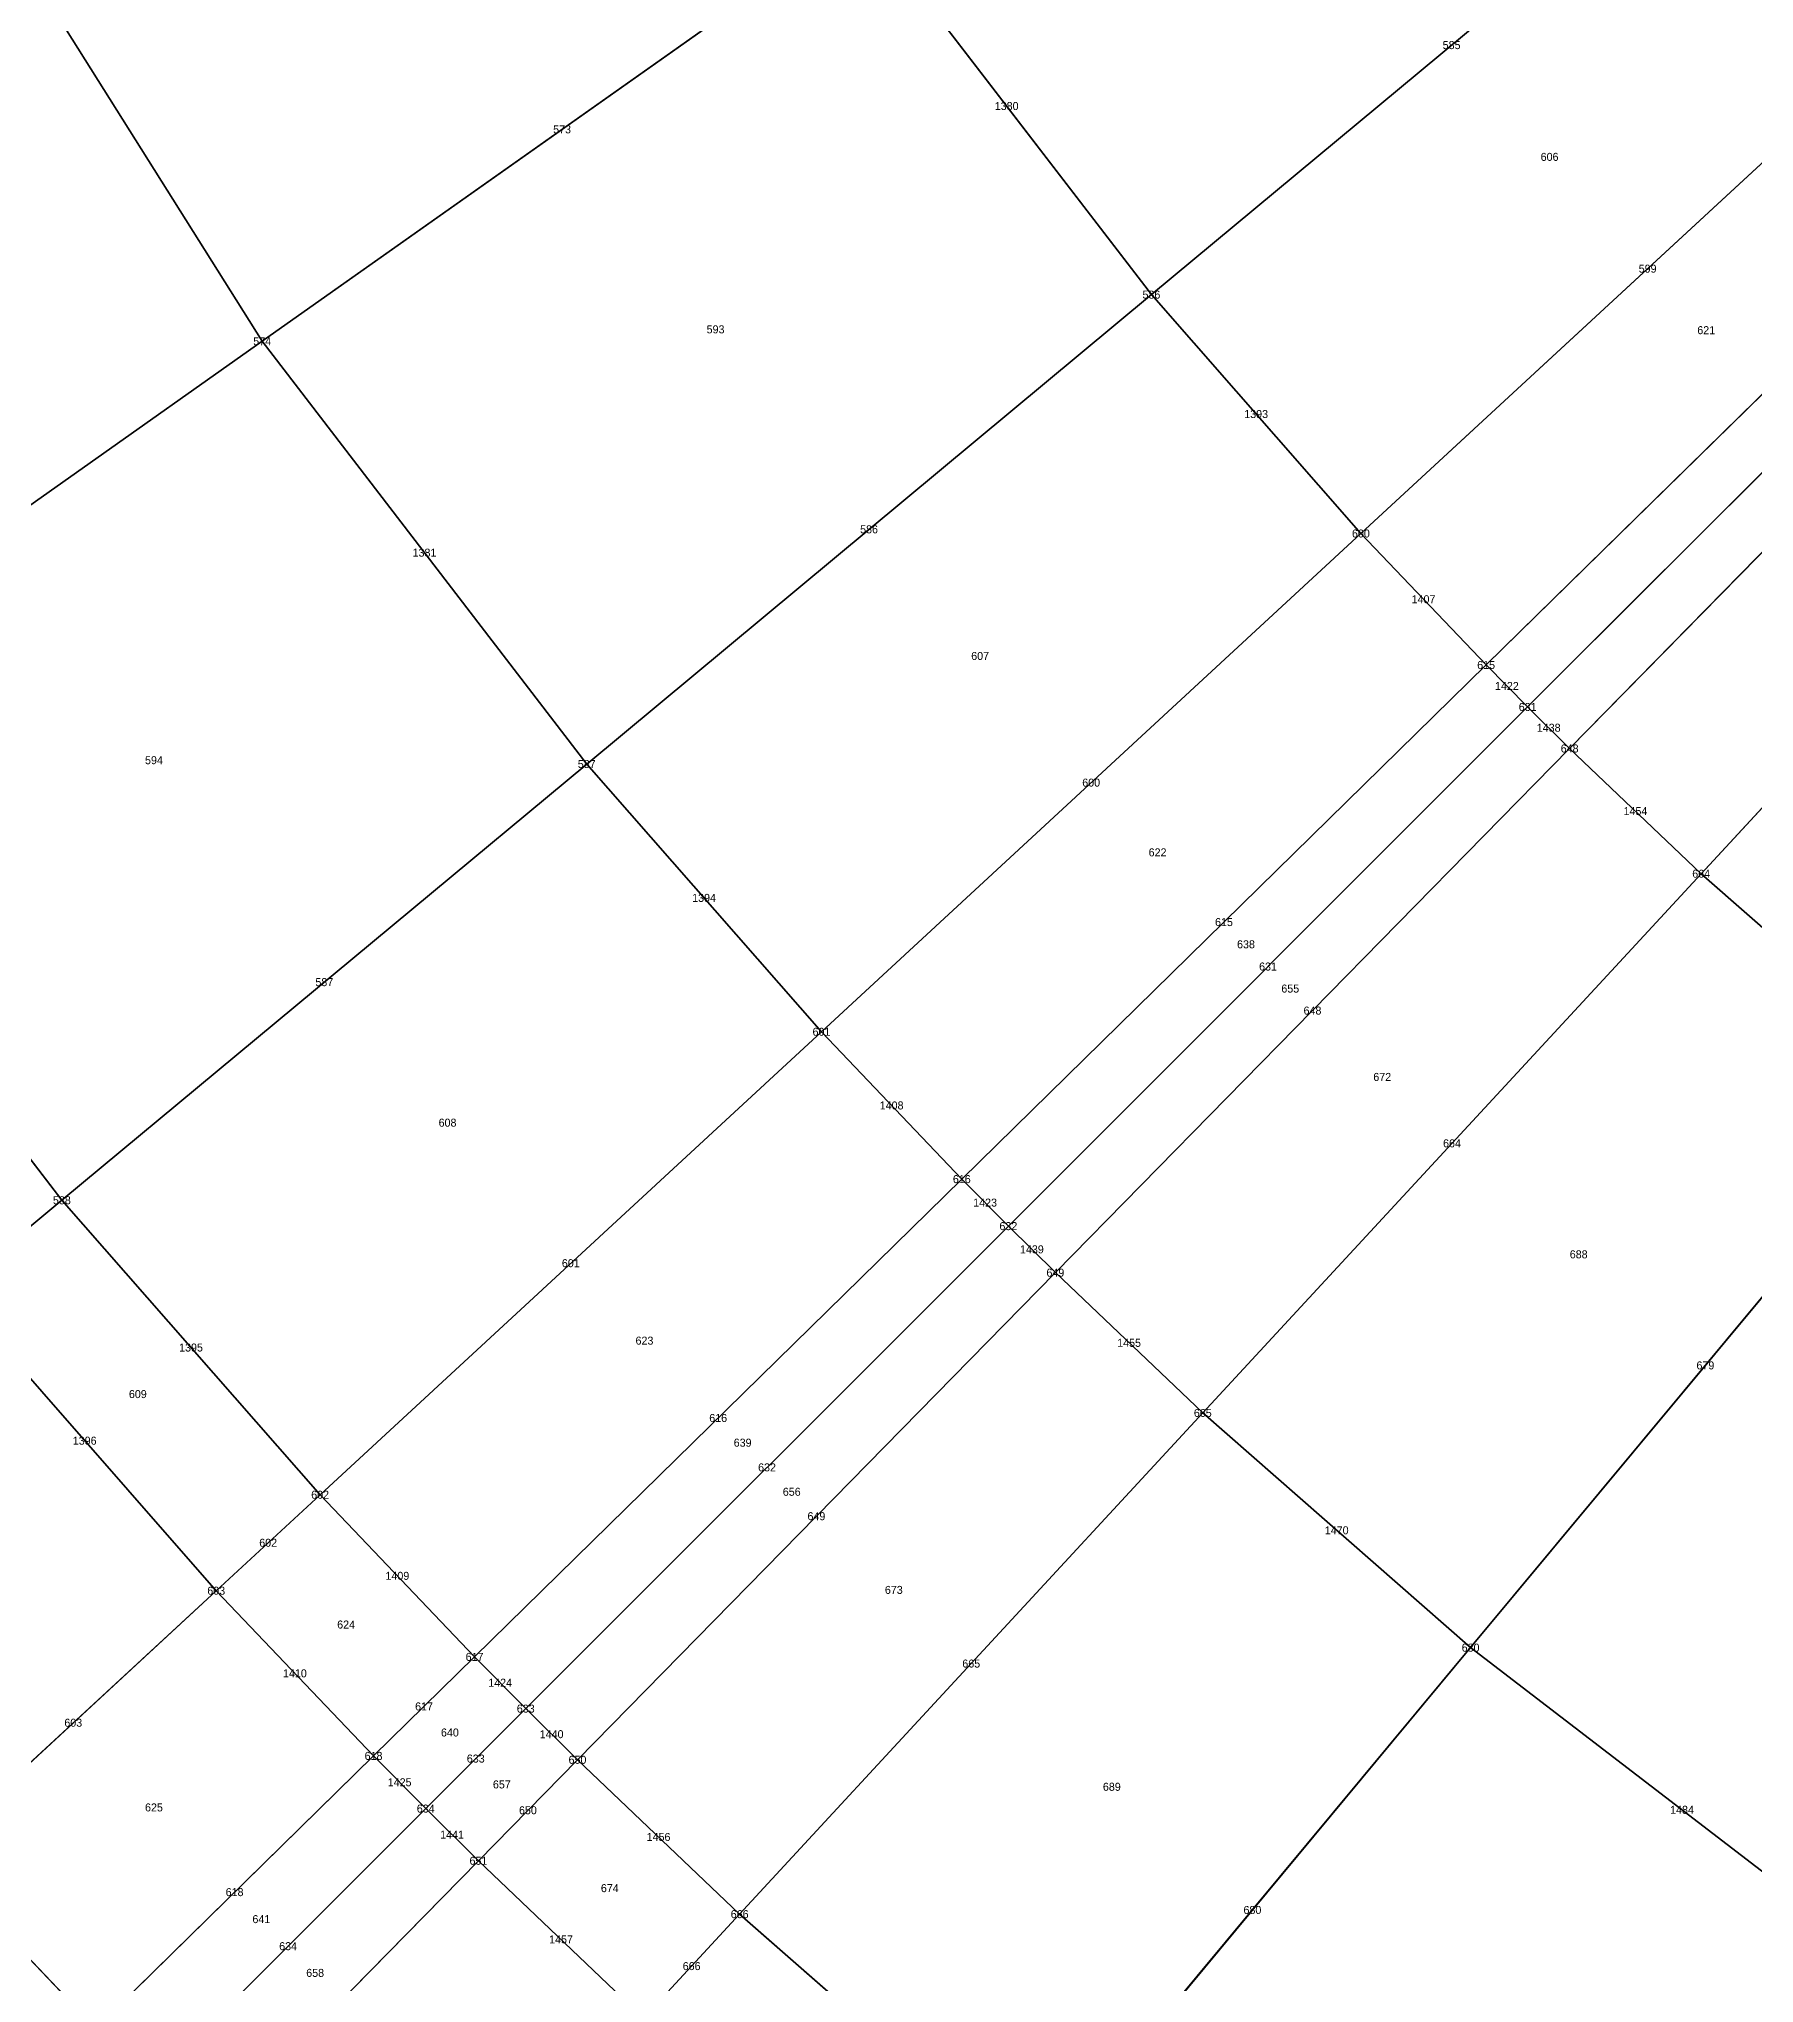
# Model space of a CAD drawing. Header units: metres. Extents: x -1.88 to 1.88, y -1.88 to 1.88.
# Drawn here: x -1.4475 to -1.0189, y -1.3944 to -0.9085 of the extents above; entities that cross this region are included whole.
import ezdxf
from ezdxf.enums import TextEntityAlignment as Align

# ---------------------------------------------------------------- set-up
doc = ezdxf.new("R2010")
doc.units = ezdxf.units.M

msp = doc.modelspace()

# ---------------------------------------------------------------- linework, layer by layer
at = {"layer": 'BRANCHES'}
for p, q in [((-1.48995, -0.82777, 2.03128), (-1.39168, -0.98406, 2.03128)), ((-1.01946, -0.84765, 2.2964), (-1.16948, -0.97239, 2.1721)), ((-1.24183, -0.87811, 2.1721), (-1.39168, -0.98406, 2.03128)), ((-1.24183, -0.87811, 2.1721), (-1.16948, -0.97239, 2.1721)), ((-0.97383, -0.8997, 2.2964), (-1.11713, -1.0321, 2.1721)), ((-0.94655, -0.92836, 2.2964), (-1.08584, -1.06497, 2.1721)), ((-0.9375, -0.9375, 2.2964), (-1.07546, -1.07546, 2.1721)), ((-0.92836, -0.94655, 2.2964), (-1.06497, -1.08584, 2.1721)), ((-1.16948, -0.97239, 2.1721), (-1.31059, -1.08972, 2.03128)), ((-1.16948, -0.97239, 2.1721), (-1.11713, -1.0321, 2.1721)), ((-0.8997, -0.97383, 2.2964), (-1.0321, -1.11713, 2.1721)), ((-1.39168, -0.98406, 2.03128), (-1.53093, -1.08253, 1.875)), ((-1.39168, -0.98406, 2.03128), (-1.31059, -1.08972, 2.03128)), ((-1.11713, -1.0321, 2.1721), (-1.25193, -1.15664, 2.03128)), ((-1.11713, -1.0321, 2.1721), (-1.08584, -1.06497, 2.1721)), ((-1.08584, -1.06497, 2.1721), (-1.21686, -1.19348, 2.03128)), ((-1.08584, -1.06497, 2.1721), (-1.07546, -1.07546, 2.1721)), ((-1.07546, -1.07546, 2.1721), (-1.20523, -1.20523, 2.03128)), ((-1.07546, -1.07546, 2.1721), (-1.06497, -1.08584, 2.1721)), ((-1.53093, -1.08253, 1.875), (-1.44174, -1.19876, 1.875)), ((-1.06497, -1.08584, 2.1721), (-1.19348, -1.21686, 2.03128)), ((-1.06497, -1.08584, 2.1721), (-1.0321, -1.11713, 2.1721)), ((-1.31059, -1.08972, 2.03128), (-1.44174, -1.19876, 1.875)), ((-1.31059, -1.08972, 2.03128), (-1.25193, -1.15664, 2.03128)), ((-1.0321, -1.11713, 2.1721), (-1.15664, -1.25193, 2.03128)), ((-1.0321, -1.11713, 2.1721), (-0.97239, -1.16948, 2.1721)), ((-1.25193, -1.15664, 2.03128), (-1.37721, -1.27237, 1.875)), ((-1.25193, -1.15664, 2.03128), (-1.21686, -1.19348, 2.03128)), ((-0.97239, -1.16948, 2.1721), (-1.08972, -1.31059, 2.03128)), ((-1.21686, -1.19348, 2.03128), (-1.33862, -1.3129, 1.875)), ((-1.21686, -1.19348, 2.03128), (-1.20523, -1.20523, 2.03128)), ((-1.44174, -1.19876, 1.875), (-1.46892, -1.22136, 1.83897)), ((-1.44174, -1.19876, 1.875), (-1.37721, -1.27237, 1.875)), ((-1.20523, -1.20523, 2.03128), (-1.32583, -1.32583, 1.875)), ((-1.20523, -1.20523, 2.03128), (-1.19348, -1.21686, 2.03128)), ((-1.19348, -1.21686, 2.03128), (-1.3129, -1.33862, 1.875)), ((-1.19348, -1.21686, 2.03128), (-1.15664, -1.25193, 2.03128)), ((-1.46892, -1.22136, 1.83897), (-1.40317, -1.29636, 1.83897)), ((-1.15664, -1.25193, 2.03128), (-1.27237, -1.37721, 1.875)), ((-1.15664, -1.25193, 2.03128), (-1.08972, -1.31059, 2.03128)), ((-1.37721, -1.27237, 1.875), (-1.40317, -1.29636, 1.83897)), ((-1.37721, -1.27237, 1.875), (-1.33862, -1.3129, 1.875)), ((-1.40317, -1.29636, 1.83897), (-1.4746, -1.36236, 1.73227)), ((-1.40317, -1.29636, 1.83897), (-1.36386, -1.33765, 1.83897)), ((-1.08972, -1.31059, 2.03128), (-1.19876, -1.44174, 1.875)), ((-1.08972, -1.31059, 2.03128), (-0.98406, -1.39168, 2.03128)), ((-1.33862, -1.3129, 1.875), (-1.36386, -1.33765, 1.83897)), ((-1.33862, -1.3129, 1.875), (-1.32583, -1.32583, 1.875)), ((-1.32583, -1.32583, 1.875), (-1.35082, -1.35082, 1.83897)), ((-1.32583, -1.32583, 1.875), (-1.3129, -1.33862, 1.875)), ((-1.36386, -1.33765, 1.83897), (-1.43329, -1.40575, 1.73227)), ((-1.36386, -1.33765, 1.83897), (-1.35082, -1.35082, 1.83897)), ((-1.3129, -1.33862, 1.875), (-1.33765, -1.36386, 1.83897)), ((-1.3129, -1.33862, 1.875), (-1.27237, -1.37721, 1.875)), ((-1.35082, -1.35082, 1.83897), (-1.41959, -1.41959, 1.73227)), ((-1.35082, -1.35082, 1.83897), (-1.33765, -1.36386, 1.83897)), ((-1.4746, -1.36236, 1.73227), (-1.43329, -1.40575, 1.73227)), ((-1.33765, -1.36386, 1.83897), (-1.40575, -1.43329, 1.73227)), ((-1.33765, -1.36386, 1.83897), (-1.29636, -1.40317, 1.83897)), ((-1.27237, -1.37721, 1.875), (-1.29636, -1.40317, 1.83897)), ((-1.27237, -1.37721, 1.875), (-1.19876, -1.44174, 1.875))]:
    msp.add_line(p, q, dxfattribs=at)
at = {"layer": 'Faces'}
for points in [[(-1.32952, -0.73864, 2.1721), (-1.24183, -0.87811, 2.1721), (-1.39168, -0.98406, 2.03128), (-1.48995, -0.82777, 2.03128)], [(-1.08253, -0.76547, 2.2964), (-1.01946, -0.84765, 2.2964), (-1.16948, -0.97239, 2.1721), (-1.24183, -0.87811, 2.1721)], [(-1.48995, -0.82777, 2.03128), (-1.39168, -0.98406, 2.03128), (-1.53093, -1.08253, 1.875), (-1.63903, -0.9106, 1.875)], [(-1.01946, -0.84765, 2.2964), (-0.97383, -0.8997, 2.2964), (-1.11713, -1.0321, 2.1721), (-1.16948, -0.97239, 2.1721)], [(-1.24183, -0.87811, 2.1721), (-1.16948, -0.97239, 2.1721), (-1.31059, -1.08972, 2.03128), (-1.39168, -0.98406, 2.03128)], [(-0.97383, -0.8997, 2.2964), (-0.94655, -0.92836, 2.2964), (-1.08584, -1.06497, 2.1721), (-1.11713, -1.0321, 2.1721)], [(-0.94655, -0.92836, 2.2964), (-0.9375, -0.9375, 2.2964), (-1.07546, -1.07546, 2.1721), (-1.08584, -1.06497, 2.1721)], [(-0.9375, -0.9375, 2.2964), (-0.92836, -0.94655, 2.2964), (-1.06497, -1.08584, 2.1721), (-1.07546, -1.07546, 2.1721)], [(-0.92836, -0.94655, 2.2964), (-0.8997, -0.97383, 2.2964), (-1.0321, -1.11713, 2.1721), (-1.06497, -1.08584, 2.1721)], [(-1.16948, -0.97239, 2.1721), (-1.11713, -1.0321, 2.1721), (-1.25193, -1.15664, 2.03128), (-1.31059, -1.08972, 2.03128)], [(-0.8997, -0.97383, 2.2964), (-0.84765, -1.01946, 2.2964), (-0.97239, -1.16948, 2.1721), (-1.0321, -1.11713, 2.1721)], [(-1.39168, -0.98406, 2.03128), (-1.31059, -1.08972, 2.03128), (-1.44174, -1.19876, 1.875), (-1.53093, -1.08253, 1.875)], [(-1.11713, -1.0321, 2.1721), (-1.08584, -1.06497, 2.1721), (-1.21686, -1.19348, 2.03128), (-1.25193, -1.15664, 2.03128)], [(-1.08584, -1.06497, 2.1721), (-1.07546, -1.07546, 2.1721), (-1.20523, -1.20523, 2.03128), (-1.21686, -1.19348, 2.03128)], [(-1.07546, -1.07546, 2.1721), (-1.06497, -1.08584, 2.1721), (-1.19348, -1.21686, 2.03128), (-1.20523, -1.20523, 2.03128)], [(-1.53093, -1.08253, 1.875), (-1.44174, -1.19876, 1.875), (-1.46892, -1.22136, 1.83897), (-1.55979, -1.10294, 1.83897)], [(-1.06497, -1.08584, 2.1721), (-1.0321, -1.11713, 2.1721), (-1.15664, -1.25193, 2.03128), (-1.19348, -1.21686, 2.03128)], [(-1.31059, -1.08972, 2.03128), (-1.25193, -1.15664, 2.03128), (-1.37721, -1.27237, 1.875), (-1.44174, -1.19876, 1.875)], [(-1.0321, -1.11713, 2.1721), (-0.97239, -1.16948, 2.1721), (-1.08972, -1.31059, 2.03128), (-1.15664, -1.25193, 2.03128)], [(-1.25193, -1.15664, 2.03128), (-1.21686, -1.19348, 2.03128), (-1.33862, -1.3129, 1.875), (-1.37721, -1.27237, 1.875)], [(-0.97239, -1.16948, 2.1721), (-0.87811, -1.24183, 2.1721), (-0.98406, -1.39168, 2.03128), (-1.08972, -1.31059, 2.03128)], [(-1.21686, -1.19348, 2.03128), (-1.20523, -1.20523, 2.03128), (-1.32583, -1.32583, 1.875), (-1.33862, -1.3129, 1.875)], [(-1.44174, -1.19876, 1.875), (-1.37721, -1.27237, 1.875), (-1.40317, -1.29636, 1.83897), (-1.46892, -1.22136, 1.83897)], [(-1.20523, -1.20523, 2.03128), (-1.19348, -1.21686, 2.03128), (-1.3129, -1.33862, 1.875), (-1.32583, -1.32583, 1.875)], [(-1.19348, -1.21686, 2.03128), (-1.15664, -1.25193, 2.03128), (-1.27237, -1.37721, 1.875), (-1.3129, -1.33862, 1.875)], [(-1.46892, -1.22136, 1.83897), (-1.40317, -1.29636, 1.83897), (-1.4746, -1.36236, 1.73227), (-1.5437, -1.28354, 1.73227)], [(-1.15664, -1.25193, 2.03128), (-1.08972, -1.31059, 2.03128), (-1.19876, -1.44174, 1.875), (-1.27237, -1.37721, 1.875)], [(-1.37721, -1.27237, 1.875), (-1.33862, -1.3129, 1.875), (-1.36386, -1.33765, 1.83897), (-1.40317, -1.29636, 1.83897)], [(-1.40317, -1.29636, 1.83897), (-1.36386, -1.33765, 1.83897), (-1.43329, -1.40575, 1.73227), (-1.4746, -1.36236, 1.73227)], [(-1.08972, -1.31059, 2.03128), (-0.98406, -1.39168, 2.03128), (-1.08253, -1.53093, 1.875), (-1.19876, -1.44174, 1.875)], [(-1.33862, -1.3129, 1.875), (-1.32583, -1.32583, 1.875), (-1.35082, -1.35082, 1.83897), (-1.36386, -1.33765, 1.83897)], [(-1.32583, -1.32583, 1.875), (-1.3129, -1.33862, 1.875), (-1.33765, -1.36386, 1.83897), (-1.35082, -1.35082, 1.83897)], [(-1.36386, -1.33765, 1.83897), (-1.35082, -1.35082, 1.83897), (-1.41959, -1.41959, 1.73227), (-1.43329, -1.40575, 1.73227)], [(-1.3129, -1.33862, 1.875), (-1.27237, -1.37721, 1.875), (-1.29636, -1.40317, 1.83897), (-1.33765, -1.36386, 1.83897)], [(-1.35082, -1.35082, 1.83897), (-1.33765, -1.36386, 1.83897), (-1.40575, -1.43329, 1.73227), (-1.41959, -1.41959, 1.73227)], [(-1.4746, -1.36236, 1.73227), (-1.43329, -1.40575, 1.73227), (-1.53134, -1.50192, 1.55901), (-1.57548, -1.45555, 1.55901)], [(-1.33765, -1.36386, 1.83897), (-1.29636, -1.40317, 1.83897), (-1.36236, -1.4746, 1.73227), (-1.40575, -1.43329, 1.73227)], [(-1.27237, -1.37721, 1.875), (-1.19876, -1.44174, 1.875), (-1.22136, -1.46892, 1.83897), (-1.29636, -1.40317, 1.83897)], [(-0.98406, -1.39168, 2.03128), (-0.82777, -1.48995, 2.03128), (-0.9106, -1.63903, 1.875), (-1.08253, -1.53093, 1.875)]]:
    msp.add_3dface(points, dxfattribs=at)
at = {"layer": 'NODI-Estradosso'}
for p in [(-1.16948, -0.97239, 2.52963), (-1.39168, -0.98406, 2.40979), (-1.11713, -1.0321, 2.52963), (-1.08584, -1.06497, 2.52963), (-1.07546, -1.07546, 2.52963), (-1.06497, -1.08584, 2.52963), (-1.31059, -1.08972, 2.40979), (-1.0321, -1.11713, 2.52963), (-1.25193, -1.15664, 2.40979), (-1.21686, -1.19348, 2.40979), (-1.44174, -1.19876, 2.27961), (-1.20523, -1.20523, 2.40979), (-1.19348, -1.21686, 2.40979), (-1.15664, -1.25193, 2.40979), (-1.37721, -1.27237, 2.27961), (-1.40317, -1.29636, 2.25007), (-1.08972, -1.31059, 2.40979), (-1.33862, -1.3129, 2.27961), (-1.32583, -1.32583, 2.27961), (-1.36386, -1.33765, 2.25007), (-1.3129, -1.33862, 2.27961), (-1.35082, -1.35082, 2.25007), (-1.33765, -1.36386, 2.25007), (-1.27237, -1.37721, 2.27961)]:
    msp.add_point(p, dxfattribs=at)
at = {"layer": 'NODI-Intradosso'}
for p in [(-1.16948, -0.97239, 2.1721), (-1.39168, -0.98406, 2.03128), (-1.11713, -1.0321, 2.1721), (-1.08584, -1.06497, 2.1721), (-1.07546, -1.07546, 2.1721), (-1.06497, -1.08584, 2.1721), (-1.31059, -1.08972, 2.03128), (-1.0321, -1.11713, 2.1721), (-1.25193, -1.15664, 2.03128), (-1.21686, -1.19348, 2.03128), (-1.44174, -1.19876, 1.875), (-1.20523, -1.20523, 2.03128), (-1.19348, -1.21686, 2.03128), (-1.15664, -1.25193, 2.03128), (-1.37721, -1.27237, 1.875), (-1.40317, -1.29636, 1.83897), (-1.08972, -1.31059, 2.03128), (-1.33862, -1.3129, 1.875), (-1.32583, -1.32583, 1.875), (-1.36386, -1.33765, 1.83897), (-1.3129, -1.33862, 1.875), (-1.35082, -1.35082, 1.83897), (-1.33765, -1.36386, 1.83897), (-1.27237, -1.37721, 1.875)]:
    msp.add_point(p, dxfattribs=at)

# ---------------------------------------------------------------- texts
at = {"layer": 'BRANCHES-Index'}
for s, p in [('585', (-1.09447, -0.91002, 2.23425)), ('1380', (-1.20565, -0.92525, 2.1721)), ('573', (-1.31675, -0.93108, 2.10169)), ('599', (-1.04548, -0.9659, 2.23425)), ('1393', (-1.14331, -1.00224, 2.1721)), ('586', (-1.24004, -1.03105, 2.10169)), ('1381', (-1.35113, -1.03689, 2.03128)), ('1407', (-1.10149, -1.04853, 2.1721)), ('1422', (-1.08065, -1.07021, 2.1721)), ('1438', (-1.07021, -1.08065, 2.1721)), ('600', (-1.18453, -1.09437, 2.10169)), ('1454', (-1.04853, -1.10149, 2.1721)), ('1394', (-1.28126, -1.12318, 2.03128)), ('615', (-1.15135, -1.12923, 2.10169)), ('631', (-1.14034, -1.14034, 2.10169)), ('587', (-1.37616, -1.14424, 1.95314)), ('648', (-1.12923, -1.15135, 2.10169)), ('1408', (-1.2344, -1.17506, 2.03128)), ('664', (-1.09437, -1.18453, 2.10169)), ('1423', (-1.21104, -1.19935, 2.03128)), ('1439', (-1.19935, -1.21104, 2.03128)), ('601', (-1.31457, -1.2145, 1.95314)), ('1455', (-1.17506, -1.2344, 2.03128)), ('1395', (-1.40947, -1.23557, 1.875)), ('679', (-1.03105, -1.24004, 2.10169)), ('616', (-1.27774, -1.25319, 1.95314)), ('1396', (-1.43604, -1.25886, 1.83897)), ('632', (-1.26553, -1.26553, 1.95314)), ('649', (-1.25319, -1.27774, 1.95314)), ('1470', (-1.12318, -1.28126, 2.03128)), ('602', (-1.39019, -1.28437, 1.85699)), ('1409', (-1.35791, -1.29264, 1.875)), ('1410', (-1.38351, -1.31701, 1.83897)), ('665', (-1.2145, -1.31457, 1.95314)), ('1424', (-1.33222, -1.31936, 1.875)), ('617', (-1.35124, -1.32528, 1.85699)), ('603', (-1.43889, -1.32936, 1.78562)), ('1440', (-1.31936, -1.33222, 1.875)), ('633', (-1.33832, -1.33832, 1.85699)), ('1425', (-1.35734, -1.34424, 1.83897)), ('650', (-1.32528, -1.35124, 1.85699)), ('1484', (-1.03689, -1.35113, 2.03128)), ('1441', (-1.34424, -1.35734, 1.83897)), ('1456', (-1.29264, -1.35791, 1.875)), ('618', (-1.39858, -1.3717, 1.78562)), ('680', (-1.14424, -1.37616, 1.95314)), ('634', (-1.38521, -1.38521, 1.78562)), ('1457', (-1.31701, -1.38351, 1.83897)), ('666', (-1.28437, -1.39019, 1.85699))]:
    msp.add_text(s, height=0.002, dxfattribs=at).set_placement(p, align=Align.MIDDLE_CENTER)
at = {"layer": 'Faces-Index'}
for s, p in [('606', (-1.06998, -0.93796, 2.23425)), ('593', (-1.27839, -0.98107, 2.10169)), ('621', (-1.03084, -0.98128, 2.23425)), ('607', (-1.21228, -1.06271, 2.10169)), ('594', (-1.41873, -1.08877, 1.95314)), ('622', (-1.16794, -1.1118, 2.10169)), ('638', (-1.14585, -1.13478, 2.10169)), ('655', (-1.13478, -1.14585, 2.10169)), ('672', (-1.1118, -1.16794, 2.10169)), ('608', (-1.34537, -1.17937, 1.95314)), ('688', (-1.06271, -1.21228, 2.10169)), ('623', (-1.29616, -1.23385, 1.95314)), ('609', (-1.42276, -1.24721, 1.85699)), ('639', (-1.27163, -1.25936, 1.95314)), ('656', (-1.25936, -1.27163, 1.95314)), ('673', (-1.23385, -1.29616, 1.95314)), ('624', (-1.37071, -1.30482, 1.85699)), ('640', (-1.34478, -1.3318, 1.85699)), ('657', (-1.3318, -1.34478, 1.85699)), ('689', (-1.17937, -1.34537, 1.95314)), ('625', (-1.41873, -1.35053, 1.78562)), ('674', (-1.30482, -1.37071, 1.85699)), ('641', (-1.39189, -1.37845, 1.78562)), ('658', (-1.37845, -1.39189, 1.78562))]:
    msp.add_text(s, height=0.002, dxfattribs=at).set_placement(p, align=Align.MIDDLE_CENTER)
at = {"layer": 'NODI-Index'}
for s, p in [('586', (-1.16948, -0.97239, 2.1721)), ('574', (-1.39168, -0.98406, 2.03128)), ('600', (-1.11713, -1.0321, 2.1721)), ('615', (-1.08584, -1.06497, 2.1721)), ('631', (-1.07546, -1.07546, 2.1721)), ('648', (-1.06497, -1.08584, 2.1721)), ('587', (-1.31059, -1.08972, 2.03128)), ('664', (-1.0321, -1.11713, 2.1721)), ('601', (-1.25193, -1.15664, 2.03128)), ('616', (-1.21686, -1.19348, 2.03128)), ('588', (-1.44174, -1.19876, 1.875)), ('632', (-1.20523, -1.20523, 2.03128)), ('649', (-1.19348, -1.21686, 2.03128)), ('665', (-1.15664, -1.25193, 2.03128)), ('602', (-1.37721, -1.27237, 1.875)), ('603', (-1.40317, -1.29636, 1.83897)), ('617', (-1.33862, -1.3129, 1.875)), ('680', (-1.08972, -1.31059, 2.03128)), ('633', (-1.32583, -1.32583, 1.875)), ('618', (-1.36386, -1.33765, 1.83897)), ('650', (-1.3129, -1.33862, 1.875)), ('634', (-1.35082, -1.35082, 1.83897)), ('651', (-1.33765, -1.36386, 1.83897)), ('666', (-1.27237, -1.37721, 1.875))]:
    msp.add_text(s, height=0.002, dxfattribs=at).set_placement(p, align=Align.MIDDLE_CENTER)

doc.saveas('drawing.dxf')
